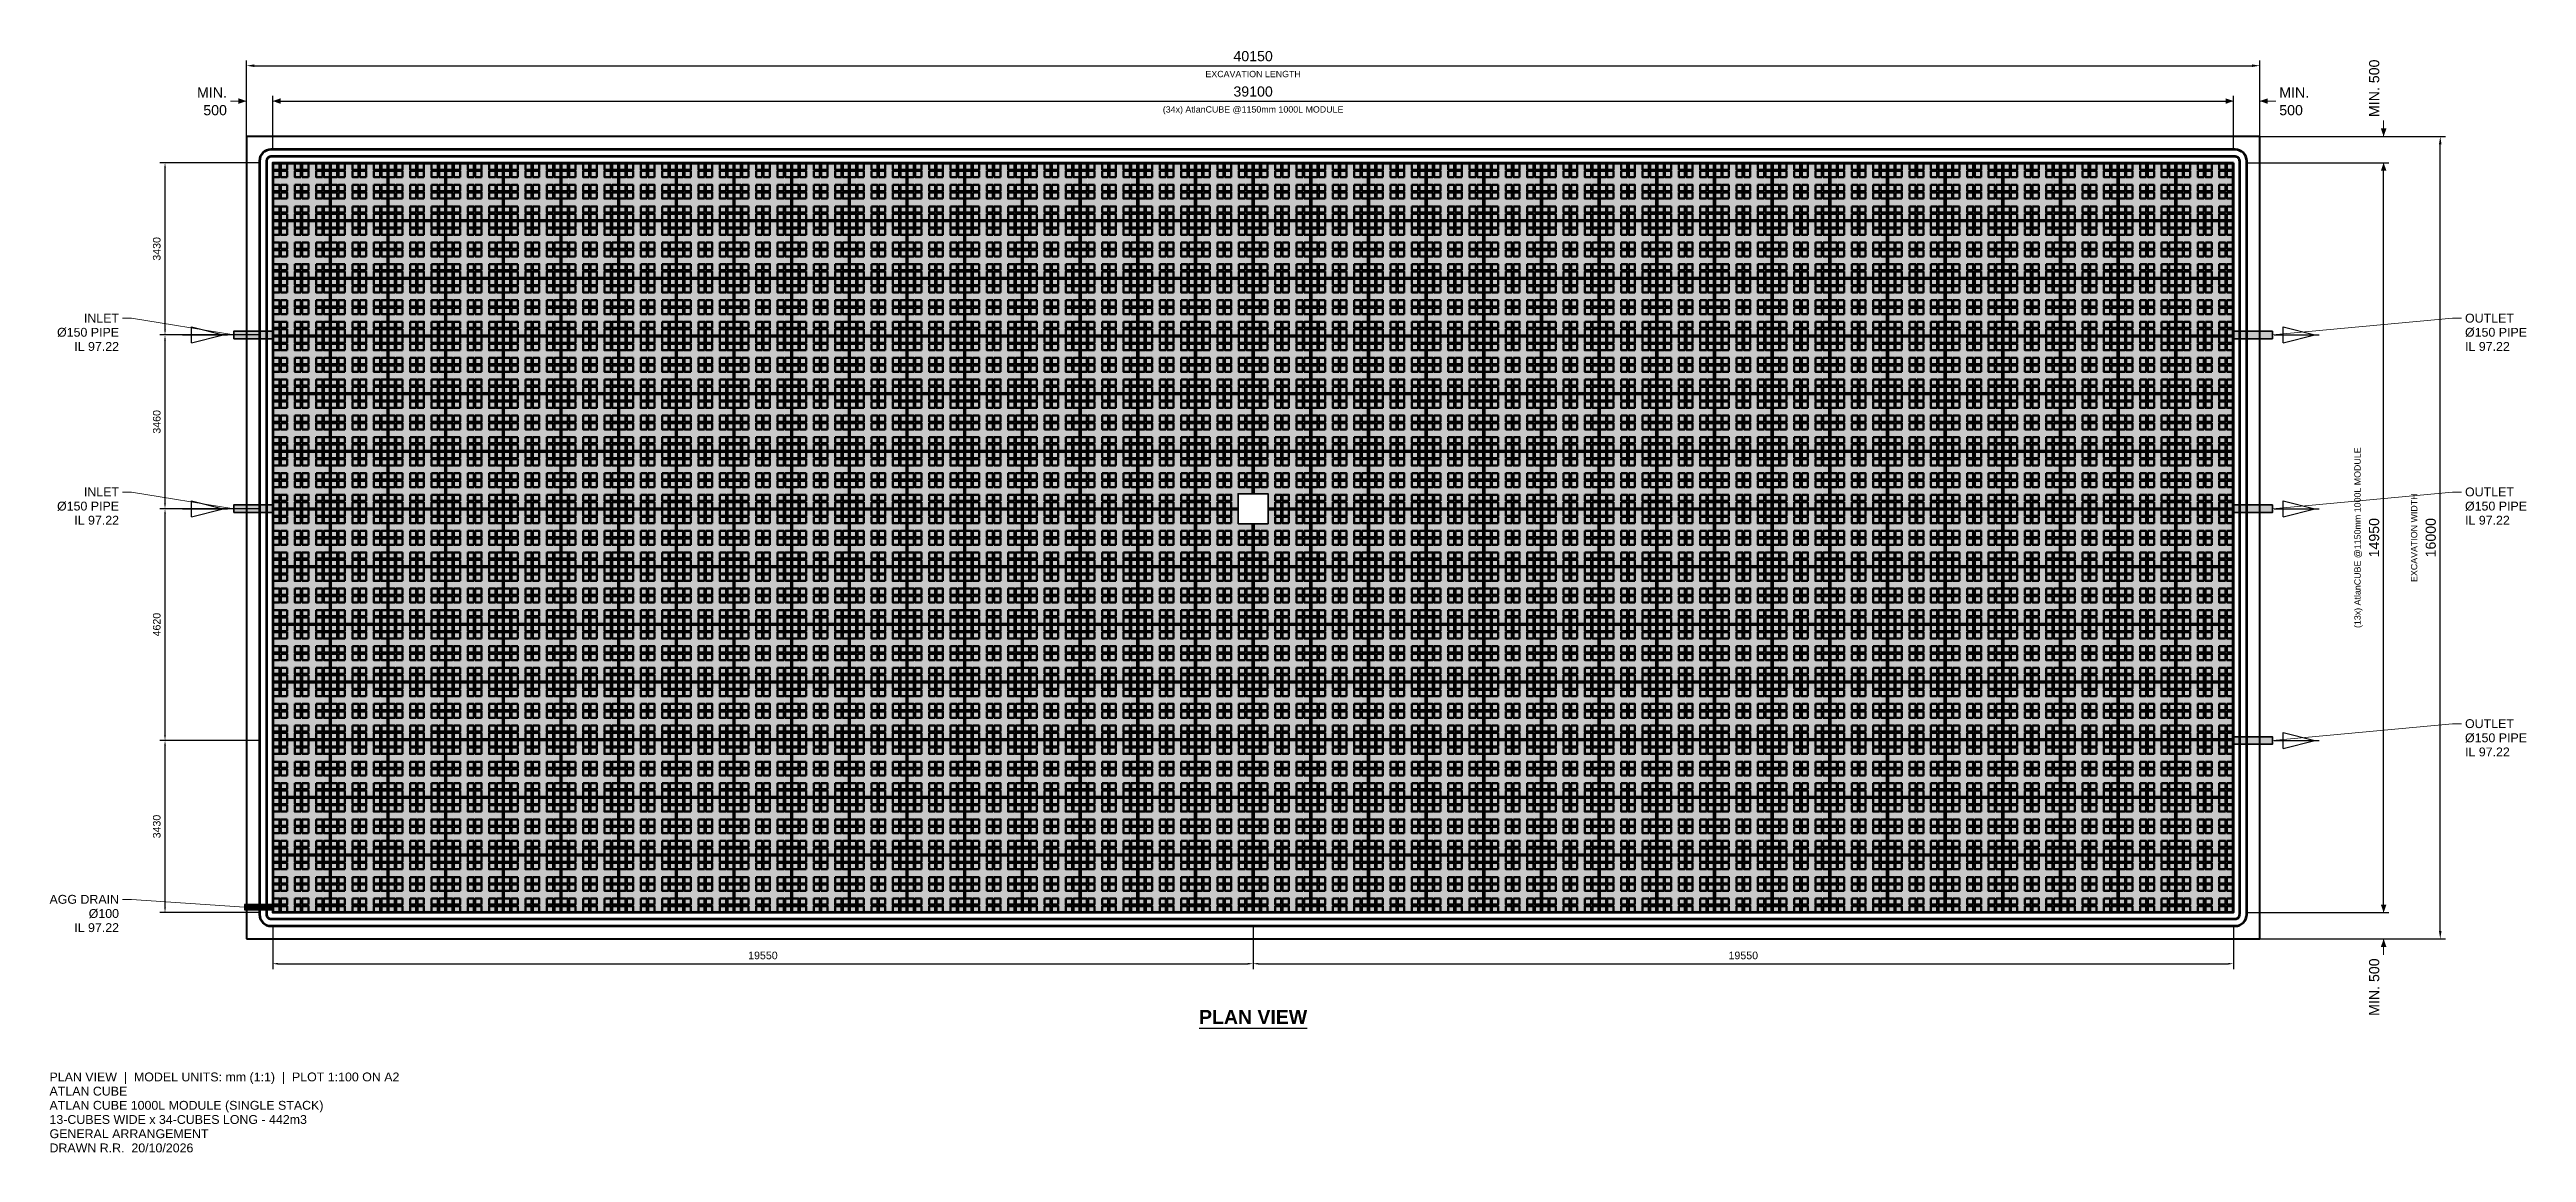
# Model space of a CAD drawing. Header units: millimetres. Extents: x -4451 to 44942, y -4782 to 17208.
import ezdxf
from ezdxf.enums import TextEntityAlignment as Align

# ---------------------------------------------------------------- set-up
doc = ezdxf.new("R2010")
doc.units = ezdxf.units.MM
for name, color, linetype in [('ANNOTATIONS', 7, 'Continuous'), ('DIMENSIONS', 7, 'Continuous'), ('EXCAVATION', 1, 'Continuous'), ('FLOW_INLET', 1, 'Continuous'), ('FLOW_OUTLET', 5, 'Continuous'), ('LEADERS', 7, 'Continuous'), ('MANHOLES', 7, 'Continuous'), ('MODULE_ART', 7, 'Continuous'), ('PIPES', 7, 'Continuous'), ('TANK', 7, 'Continuous'), ('TITLE', 7, 'Continuous')]:
    doc.layers.add(name, color=color, linetype=linetype)
doc.styles.add('ARIAL', font='arial.ttf')
doc.styles.add('ARIAL_BOLD', font='arialbd.ttf')
doc.dimstyles.get("Standard").update_dxf_attribs({"dimtxt": 2.5, "dimasz": 2.5, "dimexe": 1.25, "dimexo": 0.625, "dimtad": 1, "dimcen": 2.5, "dimazin": 3, "dimtfac": 1, "dimtmove": 0, "dimatfit": 3})

# ---------------------------------------------------------------- blocks, each defined once
blk = doc.blocks.new('atlancube_plan')
at = {"lineweight": -2}
for points in [[(1150, 1150), (0, 1150), (0, 0), (1150, 0)], [(11.4425, 5.727), (1138.5575, 5.727), (1138.5575, 1138.5575), (11.4425, 1138.5575)]]:
    blk.add_lwpolyline(points, close=True, dxfattribs=at)
for points in [[(1018.4055, 583.579), (1018.4055, 709.4465), (1138.5575, 709.4465), (1138.5575, 863.926), (1018.4055, 863.926), (1018.4055, 989.805), (1138.5575, 989.805), (1138.5575, 1012.69), (1018.4055, 1012.69), (1018.4055, 1138.5575), (989.805, 1138.5575), (989.805, 1012.69), (863.926, 1012.69), (863.926, 1138.5575), (715.1735, 1138.5575), (715.1735, 1012.69), (589.306, 1012.69), (589.306, 1138.5575), (560.694, 1138.5575), (560.694, 1012.69), (440.542, 1012.69), (440.542, 1138.5575), (286.074, 1138.5575), (286.074, 1012.69), (160.195, 1012.69), (160.195, 1138.5575), (137.31, 1138.5575), (137.31, 1012.69), (11.4425, 1012.69), (11.4425, 989.805), (137.31, 989.805), (137.31, 863.926), (11.4425, 863.926), (11.4425, 709.4465), (137.31, 709.4465), (137.31, 583.579), (11.4425, 583.579), (11.4425, 560.694), (137.31, 560.694)], [(286.074, 863.926), (160.195, 863.926), (160.195, 989.805)], [(160.195, 989.805), (286.074, 989.805), (286.074, 863.926)], [(440.542, 989.805), (560.694, 989.805), (560.694, 863.926)], [(560.694, 863.926), (440.542, 863.926), (440.542, 989.805)], [(589.306, 989.805), (715.1735, 989.805), (715.1735, 863.926)], [(715.1735, 863.926), (589.306, 863.926), (589.306, 989.805)], [(863.926, 989.805), (989.805, 989.805), (989.805, 863.926)], [(989.805, 863.926), (863.926, 863.926), (863.926, 989.805)], [(137.31, 560.694), (137.31, 434.8265), (11.4425, 434.8265), (11.4425, 280.347), (137.31, 280.347), (137.31, 160.195), (11.4425, 160.195), (11.4425, 131.5945), (137.31, 131.5945), (137.31, 5.727), (160.195, 5.727), (160.195, 131.5945), (286.074, 131.5945), (286.074, 5.727), (440.542, 5.727), (440.542, 131.5945), (560.694, 131.5945), (560.694, 5.727), (589.306, 5.727), (589.306, 131.5945), (715.1735, 131.5945), (715.1735, 5.727), (863.926, 5.727), (863.926, 131.5945), (989.805, 131.5945), (989.805, 5.727), (1018.4055, 5.727), (1018.4055, 131.5945), (1138.5575, 131.5945), (1138.5575, 160.195), (1018.4055, 160.195), (1018.4055, 280.347), (1138.5575, 280.347), (1138.5575, 434.8265), (1018.4055, 434.8265), (1018.4055, 560.694), (1138.5575, 560.694), (1138.5575, 583.579), (1018.4055, 583.579)], [(160.195, 583.579), (160.195, 709.4465), (286.074, 709.4465)], [(286.074, 709.4465), (286.074, 583.579), (160.195, 583.579)], [(160.195, 560.694), (286.074, 560.694), (286.074, 434.8265)], [(286.074, 434.8265), (160.195, 434.8265), (160.195, 560.694)], [(560.694, 583.579), (440.542, 583.579), (440.542, 709.4465)], [(440.542, 709.4465), (560.694, 709.4465), (560.694, 583.579)], [(560.694, 434.8265), (440.542, 434.8265), (440.542, 560.694)], [(440.542, 560.694), (560.694, 560.694), (560.694, 434.8265)], [(715.1735, 583.579), (589.306, 583.579), (589.306, 709.4465)], [(589.306, 709.4465), (715.1735, 709.4465), (715.1735, 583.579)], [(589.306, 560.694), (715.1735, 560.694), (715.1735, 434.8265)], [(715.1735, 434.8265), (589.306, 434.8265), (589.306, 560.694)], [(863.926, 709.4465), (989.805, 709.4465), (989.805, 583.579)], [(989.805, 583.579), (863.926, 583.579), (863.926, 709.4465)], [(863.926, 560.694), (989.805, 560.694), (989.805, 434.8265)], [(989.805, 434.8265), (863.926, 434.8265), (863.926, 560.694)], [(160.195, 160.195), (160.195, 280.347), (286.074, 280.347)], [(286.074, 280.347), (286.074, 160.195), (160.195, 160.195)], [(440.542, 280.347), (560.694, 280.347), (560.694, 160.195)], [(560.694, 160.195), (440.542, 160.195), (440.542, 280.347)], [(715.1735, 160.195), (589.306, 160.195), (589.306, 280.347)], [(589.306, 280.347), (715.1735, 280.347), (715.1735, 160.195)], [(863.926, 280.347), (989.805, 280.347), (989.805, 160.195)], [(989.805, 160.195), (863.926, 160.195), (863.926, 280.347)]]:
    blk.add_lwpolyline(points, dxfattribs=at)

msp = doc.modelspace()

# ---------------------------------------------------------------- linework, layer by layer
at = {"layer": 'ANNOTATIONS', "lineweight": 30}
msp.add_line((18472, -2306.5), (20628, -2306.5), dxfattribs=at)
at = {"layer": 'DIMENSIONS', "lineweight": 18}
for p, q in [((-842.5, 16180.6), (-525, 16180.6)), ((-525, 15475), (-525, 16286.4)), ((0, 15475), (0, 16286.4)), ((0, 16180.6), (317.5, 16180.6)), ((38782.5, 16180.6), (39100, 16180.6)), ((39100, 15475), (39100, 16286.4)), ((39625, 15475), (39625, 16286.4)), ((39625, 16180.6), (39942.5, 16180.6)), ((39625, 15475), (42200.3, 15475)), ((42094.4, 15475), (42094.4, 15792.5)), ((39625, 14950), (42200.3, 14950)), ((42094.4, 14632.5), (42094.4, 14950)), ((39625, 0), (42200.3, 0)), ((42094.4, 0), (42094.4, 317.5)), ((39625, -525), (42200.3, -525)), ((42094.4, -842.5), (42094.4, -525))]:
    msp.add_line(p, q, dxfattribs=at)
at = {"layer": 'DIMENSIONS'}
for points in [[(-525, 16180.6), (-683.8, 16236.1), (-683.8, 16125)], [(0, 16180.6), (158.7, 16125), (158.7, 16236.1)], [(39100, 16180.6), (38941.2, 16236.1), (38941.2, 16125)], [(39625, 16180.6), (39783.8, 16125), (39783.8, 16236.1)], [(42094.4, 15475), (42150, 15633.8), (42038.9, 15633.8)], [(42094.4, 14950), (42038.9, 14791.3), (42150, 14791.3)], [(42094.4, 0), (42150, 158.7), (42038.9, 158.7)], [(42094.4, -525), (42038.9, -683.8), (42150, -683.8)]]:
    msp.add_solid(points, dxfattribs=at)
at = {"layer": 'EXCAVATION', "lineweight": 40, "true_color": 0x800000}
msp.add_lwpolyline([(-525, -525), (39625, -525), (39625, 15475), (-525, 15475)], close=True, dxfattribs=at)
at = {"layer": 'FLOW_INLET', "color": 1, "lineweight": 30}
for p, q in [((-1799.2, 11517.5), (-899.6, 11517.5)), ((-1622.8, 11676.2), (-987.8, 11517.5)), ((-1622.8, 11358.8), (-1622.8, 11676.2)), ((-1622.8, 11358.8), (-987.8, 11517.5)), ((-1799.2, 8052.5), (-899.6, 8052.5)), ((-1622.8, 8211.2), (-987.8, 8052.5)), ((-1622.8, 7893.8), (-1622.8, 8211.2)), ((-1622.8, 7893.8), (-987.8, 8052.5))]:
    msp.add_line(p, q, dxfattribs=at)
at = {"layer": 'FLOW_OUTLET', "color": 5, "lineweight": 30}
for p, q in [((39911.4, 11517.5), (40811, 11517.5)), ((40087.8, 11676.2), (40722.8, 11517.5)), ((40087.8, 11358.8), (40087.8, 11676.2)), ((40087.8, 11358.8), (40722.8, 11517.5)), ((39911.4, 8052.5), (40811, 8052.5)), ((40087.8, 8211.2), (40722.8, 8052.5)), ((40087.8, 7893.8), (40087.8, 8211.2)), ((40087.8, 7893.8), (40722.8, 8052.5)), ((40087.8, 3591.2), (40722.8, 3432.5)), ((40087.8, 3273.7), (40087.8, 3591.2)), ((39911.4, 3432.5), (40811, 3432.5)), ((40087.8, 3273.7), (40722.8, 3432.5))]:
    msp.add_line(p, q, dxfattribs=at)
at = {"layer": 'LEADERS', "lineweight": 18}
for p, q in [((-2994.4, 11849.1), (-2818.1, 11849.1)), ((-2818.1, 11849.1), (-776.1, 11517.5)), ((43470.3, 11849.1), (39876.1, 11517.5)), ((43646.7, 11849.1), (43470.3, 11849.1)), ((-2994.4, 8384.1), (-2818.1, 8384.1)), ((-2818.1, 8384.1), (-776.1, 8052.5)), ((43470.3, 8384.1), (39876.1, 8052.5)), ((43646.7, 8384.1), (43470.3, 8384.1)), ((43470.3, 3764.1), (39876.1, 3432.5)), ((43646.7, 3764.1), (43470.3, 3764.1)), ((-2994.4, 261.1), (-2818.1, 261.1)), ((-2818.1, 261.1), (-564.4, 105.8))]:
    msp.add_line(p, q, dxfattribs=at)
at = {"layer": 'MODULE_ART', "true_color": 0x999999}
msp.add_solid([(0, 0), (39100, 0), (0, 14950), (39100, 14950)], dxfattribs=at)
at = {"layer": 'PIPES', "lineweight": 35}
for points in [[(-776.1, 11442.5), (0, 11442.5), (0, 11592.5), (-776.1, 11592.5)], [(39100, 11442.5), (39876.1, 11442.5), (39876.1, 11592.5), (39100, 11592.5)], [(-776.1, 7977.5), (0, 7977.5), (0, 8127.5), (-776.1, 8127.5)], [(39100, 7977.5), (39876.1, 7977.5), (39876.1, 8127.5), (39100, 8127.5)], [(39100, 3357.5), (39876.1, 3357.5), (39876.1, 3507.5), (39100, 3507.5)]]:
    msp.add_lwpolyline(points, close=True, dxfattribs=at)
at = {"layer": 'PIPES', "lineweight": 30}
msp.add_lwpolyline([(-564.4, 52.9), (0, 52.9), (0, 158.7), (-564.4, 158.7)], close=True, dxfattribs=at)
at = {"layer": 'PIPES', "true_color": 0xbfbfbf}
for points in [[(-776.1, 11442.5), (0, 11442.5), (-776.1, 11592.5), (0, 11592.5)], [(39100, 11442.5), (39876.1, 11442.5), (39100, 11592.5), (39876.1, 11592.5)], [(-776.1, 7977.5), (0, 7977.5), (-776.1, 8127.5), (0, 8127.5)], [(39100, 7977.5), (39876.1, 7977.5), (39100, 8127.5), (39876.1, 8127.5)], [(39100, 3357.5), (39876.1, 3357.5), (39100, 3507.5), (39876.1, 3507.5)], [(-564.4, 52.9), (0, 52.9), (-564.4, 158.7), (0, 158.7)]]:
    msp.add_solid(points, dxfattribs=at)
at = {"layer": 'TANK', "lineweight": 80}
for points in [[(39135.3, -264.6), (39180, -260.2), (39223, -247.1), (39262.7, -225.9), (39297.4, -197.4), (39325.9, -162.7), (39347.1, -123), (39360.2, -80), (39364.6, -35.3), (39364.6, 14985.3), (39360.2, 15030), (39347.1, 15073), (39325.9, 15112.7), (39297.4, 15147.4), (39262.7, 15175.9), (39223, 15197.1), (39180, 15210.2), (39135.3, 15214.6), (-35.3, 15214.6), (-80, 15210.2), (-123, 15197.1), (-162.7, 15175.9), (-197.4, 15147.4), (-225.9, 15112.7), (-247.1, 15073), (-260.2, 15030), (-264.6, 14985.3), (-264.6, -35.3), (-260.2, -80), (-247.1, -123), (-225.9, -162.7), (-197.4, -197.4), (-162.7, -225.9), (-123, -247.1), (-80, -260.2), (-35.3, -264.6)], [(39135.3, -123.5), (39152.5, -121.8), (39169, -116.8), (39184.3, -108.6), (39197.6, -97.6), (39208.6, -84.3), (39216.8, -69), (39221.8, -52.5), (39223.5, -35.3), (39223.5, 14985.3), (39221.8, 15002.5), (39216.8, 15019), (39208.6, 15034.3), (39197.6, 15047.6), (39184.3, 15058.6), (39169, 15066.8), (39152.5, 15071.8), (39135.3, 15073.5), (-35.3, 15073.5), (-52.5, 15071.8), (-69, 15066.8), (-84.3, 15058.6), (-97.6, 15047.6), (-108.6, 15034.3), (-116.8, 15019), (-121.8, 15002.5), (-123.5, 14985.3), (-123.5, -35.3), (-121.8, -52.5), (-116.8, -69), (-108.6, -84.3), (-97.6, -97.6), (-84.3, -108.6), (-69, -116.8), (-52.5, -121.8), (-35.3, -123.5)]]:
    msp.add_lwpolyline(points, close=True, dxfattribs=at)

# ---------------------------------------------------------------- block references
at = {"layer": 'MODULE_ART', "lineweight": 50}
for p in [(0, 13800), (1150, 13800), (2300, 13800), (3450, 13800), (4600, 13800), (5750, 13800), (6900, 13800), (8050, 13800), (9200, 13800), (10350, 13800), (11500, 13800), (12650, 13800), (13800, 13800), (14950, 13800), (16100, 13800), (17250, 13800), (18400, 13800), (19550, 13800), (20700, 13800), (21850, 13800), (23000, 13800), (24150, 13800), (25300, 13800), (26450, 13800), (27600, 13800), (28750, 13800), (29900, 13800), (31050, 13800), (32200, 13800), (33350, 13800), (34500, 13800), (35650, 13800), (36800, 13800), (37950, 13800), (0, 12650), (1150, 12650), (2300, 12650), (3450, 12650), (4600, 12650), (5750, 12650), (6900, 12650), (8050, 12650), (9200, 12650), (10350, 12650), (11500, 12650), (12650, 12650), (13800, 12650), (14950, 12650), (16100, 12650), (17250, 12650), (18400, 12650), (19550, 12650), (20700, 12650), (21850, 12650), (23000, 12650), (24150, 12650), (25300, 12650), (26450, 12650), (27600, 12650), (28750, 12650), (29900, 12650), (31050, 12650), (32200, 12650), (33350, 12650), (34500, 12650), (35650, 12650), (36800, 12650), (37950, 12650), (0, 11500), (1150, 11500), (2300, 11500), (3450, 11500), (4600, 11500), (5750, 11500), (6900, 11500), (8050, 11500), (9200, 11500), (10350, 11500), (11500, 11500), (12650, 11500), (13800, 11500), (14950, 11500), (16100, 11500), (17250, 11500), (18400, 11500), (19550, 11500), (20700, 11500), (21850, 11500), (23000, 11500), (24150, 11500), (25300, 11500), (26450, 11500), (27600, 11500), (28750, 11500), (29900, 11500), (31050, 11500), (32200, 11500), (33350, 11500), (34500, 11500), (35650, 11500), (36800, 11500), (37950, 11500), (0, 10350), (1150, 10350), (2300, 10350), (3450, 10350), (4600, 10350), (5750, 10350), (6900, 10350), (8050, 10350), (9200, 10350), (10350, 10350), (11500, 10350), (12650, 10350), (13800, 10350), (14950, 10350), (16100, 10350), (17250, 10350), (18400, 10350), (19550, 10350), (20700, 10350), (21850, 10350), (23000, 10350), (24150, 10350), (25300, 10350), (26450, 10350), (27600, 10350), (28750, 10350), (29900, 10350), (31050, 10350), (32200, 10350), (33350, 10350), (34500, 10350), (35650, 10350), (36800, 10350), (37950, 10350), (0, 9200), (1150, 9200), (2300, 9200), (3450, 9200), (4600, 9200), (5750, 9200), (6900, 9200), (8050, 9200), (9200, 9200), (10350, 9200), (11500, 9200), (12650, 9200), (13800, 9200), (14950, 9200), (16100, 9200), (17250, 9200), (18400, 9200), (19550, 9200), (20700, 9200), (21850, 9200), (23000, 9200), (24150, 9200), (25300, 9200), (26450, 9200), (27600, 9200), (28750, 9200), (29900, 9200), (31050, 9200), (32200, 9200), (33350, 9200), (34500, 9200), (35650, 9200), (36800, 9200), (37950, 9200), (0, 8050), (1150, 8050), (2300, 8050), (3450, 8050), (4600, 8050), (5750, 8050), (6900, 8050), (8050, 8050), (9200, 8050), (10350, 8050), (11500, 8050), (12650, 8050), (13800, 8050), (14950, 8050), (16100, 8050), (17250, 8050), (18400, 8050), (19550, 8050), (20700, 8050), (21850, 8050), (23000, 8050), (24150, 8050), (25300, 8050), (26450, 8050), (27600, 8050), (28750, 8050), (29900, 8050), (31050, 8050), (32200, 8050), (33350, 8050), (34500, 8050), (35650, 8050), (36800, 8050), (37950, 8050), (0, 6900), (1150, 6900), (2300, 6900), (3450, 6900), (4600, 6900), (5750, 6900), (6900, 6900), (8050, 6900), (9200, 6900), (10350, 6900), (11500, 6900), (12650, 6900), (13800, 6900), (14950, 6900), (16100, 6900), (17250, 6900), (18400, 6900), (19550, 6900), (20700, 6900), (21850, 6900), (23000, 6900), (24150, 6900), (25300, 6900), (26450, 6900), (27600, 6900), (28750, 6900), (29900, 6900), (31050, 6900), (32200, 6900), (33350, 6900), (34500, 6900), (35650, 6900), (36800, 6900), (37950, 6900), (0, 5750), (1150, 5750), (2300, 5750), (3450, 5750), (4600, 5750), (5750, 5750), (6900, 5750), (8050, 5750), (9200, 5750), (10350, 5750), (11500, 5750), (12650, 5750), (13800, 5750), (14950, 5750), (16100, 5750), (17250, 5750), (18400, 5750), (19550, 5750), (20700, 5750), (21850, 5750), (23000, 5750), (24150, 5750), (25300, 5750), (26450, 5750), (27600, 5750), (28750, 5750), (29900, 5750), (31050, 5750), (32200, 5750), (33350, 5750), (34500, 5750), (35650, 5750), (36800, 5750), (37950, 5750), (0, 4600), (1150, 4600), (2300, 4600), (3450, 4600), (4600, 4600), (5750, 4600), (6900, 4600), (8050, 4600), (9200, 4600), (10350, 4600), (11500, 4600), (12650, 4600), (13800, 4600), (14950, 4600), (16100, 4600), (17250, 4600), (18400, 4600), (19550, 4600), (20700, 4600), (21850, 4600), (23000, 4600), (24150, 4600), (25300, 4600), (26450, 4600), (27600, 4600), (28750, 4600), (29900, 4600), (31050, 4600), (32200, 4600), (33350, 4600), (34500, 4600), (35650, 4600), (36800, 4600), (37950, 4600), (0, 3450), (1150, 3450), (2300, 3450), (3450, 3450), (4600, 3450), (5750, 3450), (6900, 3450), (8050, 3450), (9200, 3450), (10350, 3450), (11500, 3450), (12650, 3450), (13800, 3450), (14950, 3450), (16100, 3450), (17250, 3450), (18400, 3450), (19550, 3450), (20700, 3450), (21850, 3450), (23000, 3450), (24150, 3450), (25300, 3450), (26450, 3450), (27600, 3450), (28750, 3450), (29900, 3450), (31050, 3450), (32200, 3450), (33350, 3450), (34500, 3450), (35650, 3450), (36800, 3450), (37950, 3450), (0, 2300), (1150, 2300), (2300, 2300), (3450, 2300), (4600, 2300), (5750, 2300), (6900, 2300), (8050, 2300), (9200, 2300), (10350, 2300), (11500, 2300), (12650, 2300), (13800, 2300), (14950, 2300), (16100, 2300), (17250, 2300), (18400, 2300), (19550, 2300), (20700, 2300), (21850, 2300), (23000, 2300), (24150, 2300), (25300, 2300), (26450, 2300), (27600, 2300), (28750, 2300), (29900, 2300), (31050, 2300), (32200, 2300), (33350, 2300), (34500, 2300), (35650, 2300), (36800, 2300), (37950, 2300), (0, 1150), (1150, 1150), (2300, 1150), (3450, 1150), (4600, 1150), (5750, 1150), (6900, 1150), (8050, 1150), (9200, 1150), (10350, 1150), (11500, 1150), (12650, 1150), (13800, 1150), (14950, 1150), (16100, 1150), (17250, 1150), (18400, 1150), (19550, 1150), (20700, 1150), (21850, 1150), (23000, 1150), (24150, 1150), (25300, 1150), (26450, 1150), (27600, 1150), (28750, 1150), (29900, 1150), (31050, 1150), (32200, 1150), (33350, 1150), (34500, 1150), (35650, 1150), (36800, 1150), (37950, 1150), (0, 0), (1150, 0), (2300, 0), (3450, 0), (4600, 0), (5750, 0), (6900, 0), (8050, 0), (9200, 0), (10350, 0), (11500, 0), (12650, 0), (13800, 0), (14950, 0), (16100, 0), (17250, 0), (18400, 0), (19550, 0), (20700, 0), (21850, 0), (23000, 0), (24150, 0), (25300, 0), (26450, 0), (27600, 0), (28750, 0), (29900, 0), (31050, 0), (32200, 0), (33350, 0), (34500, 0), (35650, 0), (36800, 0), (37950, 0)]:
    msp.add_blockref('atlancube_plan', p, dxfattribs=at)

# ---------------------------------------------------------------- texts
at = {"layer": 'ANNOTATIONS', "style": 'ARIAL'}
for s, p in [('INLET', (-3065, 11764.4)), ('Ø150 PIPE', (-3065, 11482.2)), ('IL 97.22', (-3065, 11200)), ('INLET', (-3065, 8299.4)), ('Ø150 PIPE', (-3065, 8017.2)), ('IL 97.22', (-3065, 7735)), ('AGG DRAIN', (-3065, 176.4)), ('Ø100', (-3065, -105.8)), ('IL 97.22', (-3065, -388.1))]:
    msp.add_text(s, height=176.81, dxfattribs=at).set_placement(p, align=Align.RIGHT)
for s, p in [('OUTLET', (43717.2, 11764.4)), ('Ø150 PIPE', (43717.2, 11482.2)), ('IL 97.22', (43717.2, 11200)), ('OUTLET', (43717.2, 8299.4)), ('Ø150 PIPE', (43717.2, 8017.2)), ('IL 97.22', (43717.2, 7735)), ('Ø150 PIPE', (43717.2, 3397.2)), ('OUTLET', (43717.2, 3679.4)), ('IL 97.22', (43717.2, 3115))]:
    msp.add_text(s, height=176.81, dxfattribs=at).set_placement(p)
at = {"layer": 'ANNOTATIONS', "style": 'ARIAL_BOLD'}
msp.add_text('PLAN VIEW', height=277.85, dxfattribs=at).set_placement((19550, -2218.3), align=Align.CENTER)
at = {"layer": 'DIMENSIONS', "style": 'ARIAL'}
msp.add_text('MIN. 500', height=202.07, rotation=90, dxfattribs=at).set_placement((42006.2, 15863.1))
for s, p in [('MIN.', (-913.1, 16251.1)), ('500', (-913.1, 15898.3))]:
    msp.add_text(s, height=202.07, dxfattribs=at).set_placement(p, align=Align.RIGHT)
for s, p in [('EXCAVATION LENGTH', (19550, 16656.8)), ('(34x) AtlanCUBE @1150mm 1000L MODULE', (19550, 15951.3))]:
    msp.add_text(s, height=126.294, dxfattribs=at).set_placement(p, align=Align.CENTER)
for s, p in [('MIN.', (40013.1, 16251.1)), ('500', (40013.1, 15898.3))]:
    msp.add_text(s, height=202.07, dxfattribs=at).set_placement(p)
for s, p in [('(13x) AtlanCUBE @1150mm 1000L MODULE', (41635.8, 7475)), ('EXCAVATION WIDTH', (42764.7, 7475))]:
    msp.add_text(s, height=126.294, rotation=90, dxfattribs=at).set_placement(p, align=Align.CENTER)
msp.add_text('MIN. 500', height=202.07, rotation=90, dxfattribs=at).set_placement((42006.2, -913.1), align=Align.RIGHT)
at = {"layer": 'TITLE', "style": 'ARIAL'}
for s, height, p in [('PLAN VIEW  |  MODEL UNITS: mm (1:1)  |  PLOT 1:100 ON A2', 176.812, (-4450.9, -3364.9)), ('ATLAN CUBE', 176.81, (-4450.9, -3647.8)), ('ATLAN CUBE 1000L MODULE (SINGLE STACK)', 176.812, (-4450.9, -3930.7)), ('GENERAL ARRANGEMENT', 176.812, (-4450.9, -4496.5)), ('13-CUBES WIDE x 34-CUBES LONG - 442m3', 176.812, (-4450.9, -4213.6)), ('DRAWN R.R.  20/10/2026', 176.812, (-4450.9, -4779.4))]:
    msp.add_text(s, height=height, dxfattribs=at).set_placement(p)

# ---------------------------------------------------------------- dimensions: what is measured, and where the dimension line sits
at = {"layer": 'DIMENSIONS'}
for base, p1, p2, override in [((-525, 16886.1), (-525, 15475), (39625, 15475), {"dimtxt": 202.071111, "dimasz": 158.75, "dimexe": 105.833333, "dimexo": 0, "dimgap": 88.194444, "dimtad": 1, "dimtih": 0, "dimtoh": 0, "dimdec": 0, "dimtxsty": 'ARIAL', "dimclrd": 7, "dimclre": 7, "dimclrt": 7}), ((0, 16180.6), (0, 15214.6), (39100, 15214.6), {"dimtxt": 202.071111, "dimasz": 158.75, "dimexe": 105.833333, "dimexo": 0, "dimgap": 88.194444, "dimtad": 1, "dimtih": 0, "dimtoh": 0, "dimdec": 0, "dimtxsty": 'ARIAL', "dimclrd": 7, "dimclre": 7, "dimclrt": 7}), ((0, -1018.9), (0, -264.6), (19550, -264.6), {"dimtxt": 151.553333, "dimasz": 105.833333, "dimexe": 105.833333, "dimexo": 0, "dimgap": 88.194444, "dimtad": 1, "dimtih": 0, "dimtoh": 0, "dimdec": 0, "dimtxsty": 'ARIAL', "dimclrd": 7, "dimclre": 7, "dimclrt": 7}), ((19550, -1018.9), (19550, -264.6), (39100, -264.6), {"dimtxt": 151.553333, "dimasz": 105.833333, "dimexe": 105.833333, "dimexo": 0, "dimgap": 88.194444, "dimtad": 1, "dimtih": 0, "dimtoh": 0, "dimdec": 0, "dimtxsty": 'ARIAL', "dimclrd": 7, "dimclre": 7, "dimclrt": 7})]:
    msp.add_linear_dim(base=base, p1=p1, p2=p2, dimstyle='Standard', override=override, dxfattribs=at).render()
for base, p1, p2, override in [((43223.3, -525), (39625, -525), (39625, 15475), {"dimtxt": 202.071111, "dimasz": 158.75, "dimexe": 105.833333, "dimexo": 0, "dimgap": 88.194444, "dimtad": 1, "dimtih": 0, "dimtoh": 0, "dimdec": 0, "dimtxsty": 'ARIAL', "dimclrd": 7, "dimclre": 7, "dimclrt": 7}), ((42094.4, 0), (39364.6, 0), (39364.6, 14950), {"dimtxt": 202.071111, "dimasz": 158.75, "dimexe": 105.833333, "dimexo": 0, "dimgap": 88.194444, "dimtad": 1, "dimtih": 0, "dimtoh": 0, "dimdec": 0, "dimtxsty": 'ARIAL', "dimclrd": 7, "dimclre": 7, "dimclrt": 7}), ((-2147.8, 3432.5), (-264.6, 3432.5), (-264.6, 8052.5), {"dimtxt": 151.553333, "dimasz": 105.833333, "dimexe": 105.833333, "dimexo": 0, "dimgap": 88.194444, "dimtad": 1, "dimtih": 0, "dimtoh": 0, "dimdec": 0, "dimtxsty": 'ARIAL', "dimclrd": 7, "dimclre": 7, "dimclrt": 7})]:
    msp.add_linear_dim(base=base, p1=p1, p2=p2, angle=90, dimstyle='Standard', override=override, dxfattribs=at).render()
for base, p1, p2, text in [((-2147.8, 11517.5), (-264.6, 11517.5), (-264.6, 14950), '3430'), ((-2147.8, 8052.5), (-264.6, 8052.5), (-264.6, 11517.5), '3460'), ((-2147.8, 0), (-264.6, 0), (-264.6, 3432.5), '3430')]:
    msp.add_linear_dim(base=base, p1=p1, p2=p2, angle=90, text=text, dimstyle='Standard', override={"dimtxt": 151.553333, "dimasz": 105.833333, "dimexe": 105.833333, "dimexo": 0, "dimgap": 88.194444, "dimtad": 1, "dimtih": 0, "dimtoh": 0, "dimdec": 0, "dimtxsty": 'ARIAL', "dimclrd": 7, "dimclre": 7, "dimclrt": 7}, dxfattribs=at).render()

# ---------------------------------------------------------------- next in the draw order: wipeouts: each hides what was drawn before it
msp.add_wipeout([(19250, 7752.5), (19850, 7752.5), (19850, 8352.5), (19250, 8352.5)])

# ---------------------------------------------------------------- next in the draw order: linework, layer by layer
at = {"layer": 'MANHOLES', "lineweight": 35, "true_color": 0xffffff}
msp.add_lwpolyline([(19250, 7752.5), (19850, 7752.5), (19850, 8352.5), (19250, 8352.5)], close=True, dxfattribs=at)

# ---------------------------------------------------------------- next in the draw order: wipeouts: each hides what was drawn before it
msp.add_wipeout([(19250, 7752.5), (19850, 7752.5), (19850, 8352.5), (19250, 8352.5)])

# ---------------------------------------------------------------- next in the draw order: linework, layer by layer
msp.add_lwpolyline([(19250, 7752.5), (19850, 7752.5), (19850, 8352.5), (19250, 8352.5)], close=True, dxfattribs=at)

doc.saveas('drawing.dxf')
